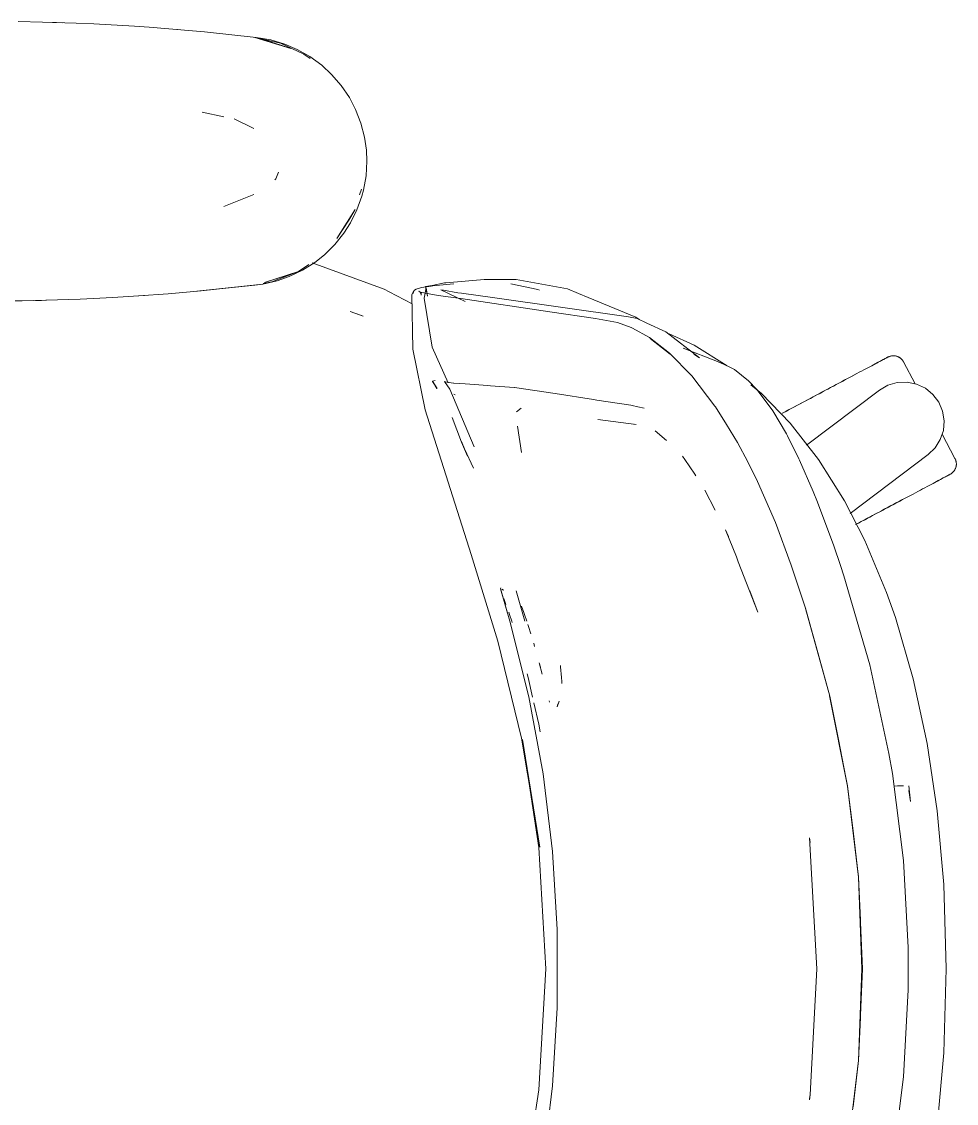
# Model space of a CAD drawing. Header units: millimetres. Extents: x 155927 to 295199, y -4084 to 97293.
# Drawn here: x 184676.1 to 185000.1, y 20961 to 21336 of the extents above; entities that cross this region are included whole.
import ezdxf

# ---------------------------------------------------------------- set-up
doc = ezdxf.new("R2010")
doc.units = ezdxf.units.MM
doc.header["$MEASUREMENT"] = 0
doc.layers.add('G-IMPT', color=8, linetype='CONTINUOUS', lineweight=9)
doc.layers.add('I-FURN', color=8, linetype='CONTINUOUS', lineweight=9)

msp = doc.modelspace()

# ---------------------------------------------------------------- linework, layer by layer
at = {"layer": 'G-IMPT'}
for p, q in [((184674.91, 21336.01), (184683.33, 21335.84)), ((184695.08, 21335.45), (184683.33, 21335.84)), ((184688.26, 21335.7), (184686.77, 21335.72)), ((184690.2, 21335.59), (184688.26, 21335.7)), ((184695.08, 21335.45), (184701.11, 21335.2)), ((184715.25, 21334.39), (184701.11, 21335.2)), ((184720.34, 21334.06), (184715.25, 21334.39)), ((184720.34, 21334.06), (184735.39, 21332.82)), ((184728.52, 21333.41), (184730.2, 21333.24)), ((184735.39, 21332.82), (184739.52, 21332.47)), ((184739.52, 21332.47), (184757.45, 21330.56)), ((184756.94, 21330.56), (184769.4, 21326.73)), ((184756.94, 21330.56), (184760.25, 21329.65)), ((184757.45, 21330.56), (184762.49, 21329.67)), ((184765.9, 21328.52), (184757.5, 21330.44)), ((184769.4, 21326.73), (184760.25, 21329.65)), ((184767.36, 21328.2), (184762.49, 21329.67)), ((184765.9, 21328.52), (184773.97, 21324.78)), ((184771.59, 21326.39), (184767.36, 21328.2)), ((184771.59, 21326.39), (184776.03, 21323.88)), ((184776.08, 21323.19), (184773.97, 21324.78)), ((184780.12, 21320.88), (184776.03, 21323.88)), ((184780.12, 21320.88), (184783.56, 21317.72)), ((184786.88, 21313.88), (184783.56, 21317.72)), ((184789.71, 21309.72), (184786.88, 21313.88)), ((184789.71, 21309.72), (184791.9, 21305.55)), ((184738.73, 21304.6), (184746.17, 21303.02)), ((184791.9, 21305.55), (184793.73, 21300.84)), ((184756.57, 21298.99), (184749.78, 21302.26)), ((184794.99, 21295.97), (184793.73, 21300.84)), ((184794.99, 21295.97), (184795.64, 21291.46)), ((184795.81, 21287.61), (184795.64, 21291.46)), ((184795.81, 21287.61), (184795.52, 21282.57)), ((184765.2, 21283.79), (184764.18, 21281.56)), ((184764.18, 21281.56), (184763.89, 21281.11)), ((184795.52, 21282.57), (184794.64, 21277.62)), ((184793.27, 21275.93), (184793.89, 21277.96)), ((184794.64, 21277.62), (184794.07, 21275.5)), ((184746.23, 21271.89), (184756.66, 21276.04)), ((184792.36, 21270.72), (184794.07, 21275.5)), ((184791.71, 21270.82), (184785.39, 21260.87)), ((184791.71, 21270.82), (184789.55, 21267.14)), ((184792.36, 21270.72), (184790.12, 21266.21)), ((184789.55, 21267.14), (184785.39, 21260.87)), ((184790.12, 21266.21), (184787.85, 21262.67)), ((184784.67, 21258.69), (184787.85, 21262.67)), ((184784.67, 21258.69), (184781.06, 21255.14)), ((184781.06, 21255.14), (184777.75, 21252.52)), ((184772.1, 21249.4), (184775.68, 21251.82)), ((184773.43, 21249.79), (184777.75, 21252.52)), ((184776.86, 21252.4), (184795.8, 21245.46)), ((184759.75, 21245), (184764.71, 21246.15)), ((184772.1, 21249.4), (184760.25, 21245.58)), ((184769.4, 21248.49), (184760.25, 21245.58)), ((184762.88, 21245.79), (184772.1, 21249.4)), ((184768.85, 21247.6), (184764.71, 21246.15)), ((184773.43, 21249.79), (184768.85, 21247.6)), ((184772.1, 21249.4), (184769.4, 21248.49)), ((184823.16, 21245.44), (184832.48, 21246.24)), ((184832.48, 21246.24), (184836.44, 21246.58)), ((184840.61, 21246.58), (184836.44, 21246.58)), ((184847.58, 21246.56), (184840.61, 21246.58)), ((184847.58, 21246.56), (184865.27, 21243.32)), ((184738.32, 21242.64), (184726.92, 21241.66)), ((184759.75, 21245), (184736.8, 21242.54)), ((184736.8, 21242.54), (184756.94, 21244.66)), ((184759.75, 21245), (184738.32, 21242.64)), ((184755.42, 21244.52), (184756.94, 21244.66)), ((184759.75, 21245), (184756.94, 21244.66)), ((184759.83, 21245.21), (184762.88, 21245.79)), ((184795.8, 21245.46), (184801.77, 21243.27)), ((184803.53, 21242.34), (184801.77, 21243.27)), ((184811.37, 21241.39), (184811.97, 21242.42)), ((184811.85, 21241.8), (184811.97, 21242.42)), ((184811.97, 21242.42), (184811.95, 21242.35)), ((184812.35, 21242.92), (184811.97, 21242.42)), ((184812.89, 21243.24), (184812.35, 21242.92)), ((184812.89, 21243.24), (184814.75, 21243.79)), ((184814.24, 21242.2), (184813.74, 21242.59)), ((184814.83, 21242.03), (184813.74, 21242.59)), ((184818.03, 21244.33), (184814.75, 21243.79)), ((184816.35, 21243.73), (184815.67, 21240.15)), ((184818.44, 21244.58), (184816.12, 21244.14)), ((184816.84, 21240.86), (184816.12, 21244.14)), ((184816.84, 21240.86), (184816.35, 21243.73)), ((184818.03, 21244.33), (184818.64, 21244.4)), ((184822.69, 21245.4), (184818.44, 21244.58)), ((184818.64, 21244.4), (184823.33, 21244.92)), ((184821.45, 21243), (184829.86, 21239.01)), ((184821.45, 21243), (184822.32, 21242.86)), ((184827.34, 21242.03), (184822.32, 21242.86)), ((184823.16, 21245.44), (184822.69, 21245.4)), ((184823.33, 21244.92), (184825.92, 21245.13)), ((184845.71, 21245.15), (184855.02, 21243.1)), ((184855.02, 21243.1), (184855.59, 21242.95)), ((184865.27, 21243.32), (184869.13, 21241.72)), ((184676.27, 21239.24), (184670.8, 21239.17)), ((184676.27, 21239.24), (184688.57, 21239.53)), ((184683.05, 21239.38), (184680.97, 21239.38)), ((184684.7, 21239.45), (184683.05, 21239.38)), ((184696.45, 21239.83), (184688.57, 21239.53)), ((184696.45, 21239.83), (184707.76, 21240.37)), ((184716.63, 21240.93), (184707.76, 21240.37)), ((184716.63, 21240.93), (184726.92, 21241.66)), ((184718.67, 21241.07), (184716.77, 21240.98)), ((184718.67, 21241.07), (184720.09, 21241.2)), ((184811.43, 21238.2), (184803.53, 21242.34)), ((184811.75, 21222.4), (184811.37, 21241.39)), ((184811.85, 21241.8), (184811.95, 21242.35)), ((184814.83, 21242.03), (184814.21, 21242.2)), ((184814.21, 21242.2), (184820.48, 21241.09)), ((184814.24, 21242.2), (184814.56, 21241.66)), ((184814.64, 21241.16), (184814.56, 21241.66)), ((184818.38, 21223.1), (184815.67, 21240.15)), ((184820.48, 21241.09), (184828.33, 21239.98)), ((184827.34, 21242.03), (184828.63, 21241.81)), ((184828.33, 21239.98), (184859.21, 21235.43)), ((184839.3, 21240.37), (184828.63, 21241.81)), ((184839.3, 21240.37), (184886.51, 21233.7)), ((184872.5, 21240.33), (184869.13, 21241.72)), ((184888.95, 21233.54), (184872.5, 21240.33)), ((184794.49, 21233.86), (184790.03, 21235.5)), ((184790.03, 21235.5), (184793.91, 21234.12)), ((184859.21, 21235.43), (184874.97, 21233.03)), ((184794.49, 21233.86), (184793.91, 21234.12)), ((184882.65, 21231.73), (184874.97, 21233.03)), ((184882.65, 21231.73), (184887.44, 21229.98)), ((184886.51, 21233.7), (184889.51, 21233.05)), ((184890.12, 21232.77), (184888.95, 21233.54)), ((184892.87, 21231.48), (184889.51, 21233.05)), ((184892.87, 21231.48), (184899.39, 21228.44)), ((184887.86, 21229.77), (184887.44, 21229.98)), ((184893.69, 21226.48), (184887.86, 21229.77)), ((184911.1, 21219.5), (184899.39, 21228.44)), ((184900.58, 21227.77), (184909.21, 21223.79)), ((184893.69, 21226.48), (184900.66, 21221.06)), ((184900.87, 21220.76), (184893.92, 21226.15)), ((184893.92, 21226.15), (184897.29, 21223.56)), ((184909.21, 21223.79), (184920.66, 21216.67)), ((184811.75, 21222.4), (184815.95, 21201.45)), ((184818.38, 21223.1), (184823.99, 21210.75)), ((184900.87, 21220.76), (184897.29, 21223.56)), ((184908.39, 21213.16), (184900.66, 21221.06)), ((184905.44, 21222.74), (184917.35, 21218.23)), ((184911.1, 21219.5), (184909.06, 21220.66)), ((184919.58, 21217.15), (184917.35, 21218.23)), ((184922.01, 21215.98), (184919.58, 21217.15)), ((184908.39, 21213.16), (184916.41, 21202.72)), ((184923.15, 21215.36), (184922.01, 21215.98)), ((184923.15, 21215.36), (184928.01, 21211.5)), ((184818.52, 21211.28), (184818.58, 21211.3)), ((184818.52, 21211.28), (184820.11, 21208.81)), ((184819.46, 21211.57), (184818.58, 21211.3)), ((184820.11, 21208.81), (184818.58, 21211.3)), ((184818.58, 21211.3), (184820.07, 21208.83)), ((184823.45, 21210.98), (184822.73, 21211.27)), ((184822.73, 21211.27), (184824.49, 21208.6)), ((184823.45, 21210.98), (184823.46, 21210.98)), ((184825.84, 21210.68), (184823.46, 21210.98)), ((184825.84, 21210.68), (184825.92, 21210.68)), ((184829.8, 21210.38), (184825.92, 21210.68)), ((184837.66, 21209.82), (184829.8, 21210.38)), ((184838.64, 21209.75), (184837.66, 21209.82)), ((184846.89, 21209.13), (184838.64, 21209.75)), ((184846.89, 21209.13), (184846.97, 21209.12)), ((184861.04, 21207.09), (184846.97, 21209.12)), ((184928.01, 21211.5), (184930.91, 21208.48)), ((184932.58, 21207.06), (184928.9, 21210.06)), ((184824.49, 21208.6), (184832.92, 21188.62)), ((184825.94, 21206.88), (184826.38, 21206.61)), ((184861.04, 21207.09), (184874.39, 21204.97)), ((184874.39, 21204.97), (184874.9, 21204.89)), ((184875.51, 21204.8), (184874.9, 21204.89)), ((184930.91, 21208.48), (184935.62, 21202.35)), ((184932.58, 21207.06), (184942.54, 21196.76)), ((184831.94, 21151.21), (184815.95, 21201.45)), ((184847.63, 21200.74), (184849.27, 21202.02)), ((184875.51, 21204.8), (184887.24, 21202.99)), ((184887.24, 21202.99), (184887.7, 21202.92)), ((184889.69, 21202.5), (184887.7, 21202.92)), ((184891.85, 21202.04), (184889.69, 21202.5)), ((184916.58, 21202.47), (184916.41, 21202.72)), ((184920.47, 21196.37), (184916.58, 21202.47)), ((184935.62, 21202.35), (184936.49, 21201.06)), ((184828.63, 21190.26), (184825.37, 21198.73)), ((184875.81, 21198.12), (184889.17, 21196.34)), ((184941.22, 21193.06), (184936.49, 21201.06)), ((184847.98, 21195.79), (184849.38, 21186.63)), ((184847.98, 21195.79), (184848.02, 21195.44)), ((184889.17, 21196.34), (184888.7, 21196.48)), ((184899.67, 21190.84), (184895.76, 21194.18)), ((184920.47, 21196.37), (184924.23, 21190.14)), ((184952.34, 21184.16), (184942.54, 21196.76)), ((184830.64, 21185.36), (184828.62, 21190.47)), ((184828.62, 21190.47), (184830.65, 21185.35)), ((184828.63, 21190.26), (184830.64, 21185.36)), ((184927.8, 21183.35), (184924.23, 21190.14)), ((184941.53, 21192.46), (184941.22, 21193.06)), ((184941.53, 21192.46), (184945.53, 21184.45)), ((184829.65, 21187.88), (184832.69, 21181.17)), ((184905.94, 21184.21), (184905.19, 21185.31)), ((184905.94, 21184.21), (184909.43, 21179.07)), ((184927.8, 21183.35), (184931.19, 21176.62)), ((184945.75, 21184.01), (184945.53, 21184.45)), ((184945.75, 21184.01), (184950.52, 21173.05)), ((184961.32, 21169.87), (184952.34, 21184.16)), ((184909.43, 21179.07), (184909.83, 21178.5)), ((184937.37, 21162.4), (184931.19, 21176.62)), ((184912.97, 21173.6), (184916.51, 21166.63)), ((184950.52, 21173.05), (184952, 21169.37)), ((184957.6, 21154.3), (184952, 21169.37)), ((184968.41, 21156.09), (184961.32, 21169.87)), ((184942.83, 21147.52), (184937.37, 21162.4)), ((184923.86, 21150.44), (184920.14, 21159.76)), ((184920.14, 21159.76), (184921.14, 21157.52)), ((184957.6, 21154.3), (184959.94, 21147.47)), ((184975.92, 21138.12), (184968.41, 21156.09)), ((184841.12, 21121.23), (184831.94, 21151.21)), ((184924.53, 21148.71), (184923.86, 21150.44)), ((184931.24, 21131.26), (184924.53, 21148.71)), ((184942.83, 21147.52), (184947.83, 21132.6)), ((184961.13, 21143.87), (184959.94, 21147.47)), ((184961.13, 21143.87), (184970.08, 21113.04)), ((184842.08, 21139.4), (184842.21, 21139.65)), ((184845.35, 21128.18), (184842.08, 21139.4)), ((184845.35, 21128.18), (184842.23, 21139)), ((184842.29, 21138.71), (184842.23, 21139)), ((184845.35, 21128.18), (184842.29, 21138.71)), ((184843.17, 21138.86), (184842.56, 21139.25)), ((184843.17, 21138.86), (184842.96, 21139.01)), ((184850.54, 21128.18), (184847.51, 21138.61)), ((184931.24, 21131.26), (184928.52, 21138.69)), ((184975.92, 21138.12), (184979, 21129.38)), ((184843.62, 21134.93), (184843.22, 21136)), ((184843.97, 21133.96), (184843.62, 21134.93)), ((184844.95, 21131.21), (184845.24, 21130.41)), ((184845.98, 21128.18), (184845.24, 21130.41)), ((184849.42, 21133.36), (184850.18, 21131.2)), ((184850.43, 21130.48), (184850.18, 21131.2)), ((184850.43, 21130.48), (184851.2, 21128.17)), ((184951.56, 21119.35), (184947.79, 21132.51)), ((184956.22, 21102.1), (184947.79, 21132.51)), ((184956.22, 21102.1), (184947.83, 21132.6)), ((184851.9, 21101.86), (184845.35, 21128.18)), ((184845.98, 21128.18), (184846.13, 21127.72)), ((184851.58, 21127.04), (184851.83, 21126.26)), ((184851.83, 21126.26), (184852.62, 21123.77)), ((184979, 21129.38), (184985.17, 21108.14)), ((184841.12, 21121.23), (184849.43, 21087.55)), ((184853.61, 21120.47), (184853.94, 21119.35)), ((184951.56, 21119.35), (184956.22, 21102.1)), ((184855.52, 21113.68), (184856.51, 21109.82)), ((184855.52, 21113.68), (184855.91, 21112.15)), ((184862.94, 21112.33), (184862.9, 21112.81)), ((184863.21, 21108.62), (184862.94, 21112.33)), ((184976.74, 21082.25), (184970.08, 21113.04)), ((184851.66, 21108.6), (184851.32, 21109.88)), ((184853.22, 21101.85), (184851.66, 21108.6)), ((184863.21, 21108.62), (184863.31, 21107.25)), ((184985.17, 21108.14), (184989.99, 21085.78)), ((184863.32, 21106.55), (184863.31, 21107.25)), ((184851.9, 21101.86), (184856.83, 21075.2)), ((184855.37, 21092.45), (184853.67, 21099.87)), ((184859.11, 21100.06), (184858.98, 21100.47)), ((184861.78, 21098.46), (184862.47, 21100.41)), ((184962.39, 21070.98), (184956.18, 21102.22)), ((184956.18, 21102.22), (184962.39, 21071.05)), ((184956.22, 21102.1), (184959.3, 21087.08)), ((184861.78, 21098.46), (184862, 21099.51)), ((184855.85, 21089.82), (184855.37, 21092.45)), ((184849.43, 21087.55), (184855.69, 21049.81)), ((184855.43, 21049.63), (184849.7, 21087.17)), ((184855.69, 21049.81), (184849.7, 21087.17)), ((184962.39, 21070.98), (184959.3, 21087.08)), ((184993.48, 21062.36), (184989.99, 21085.78)), ((184977.93, 21075.33), (184976.74, 21082.25)), ((184856.83, 21075.2), (184860.13, 21048.28)), ((184981.74, 21045.16), (184977.93, 21075.33)), ((184966.22, 21039.46), (184962.39, 21071.05)), ((184964.34, 21055.5), (184962.39, 21070.98)), ((184966.18, 21039.42), (184962.39, 21070.98)), ((184978.48, 21070.97), (184979.72, 21071.02)), ((184981.81, 21071.09), (184979.72, 21071.02)), ((184981.81, 21071.09), (184981.7, 21071.09)), ((184983.58, 21071.06), (184984.23, 21065.65)), ((184983.66, 21069.41), (184984.23, 21065.65)), ((184995.74, 21036.79), (184993.48, 21062.36)), ((184964.34, 21055.5), (184966.18, 21039.42)), ((184949.17, 21052.92), (184949.22, 21052.68)), ((184951.72, 21007.65), (184949.22, 21052.99)), ((184949.22, 21052.99), (184949.45, 21051.37)), ((184949.45, 21051.37), (184949.22, 21052.68)), ((184855.43, 21049.63), (184857.79, 21007.65)), ((184861.78, 21021.21), (184860.13, 21048.28)), ((184983.36, 21014.96), (184981.74, 21045.16)), ((184966.18, 21039.42), (184966.85, 21024.53)), ((184966.18, 21039.42), (184967.32, 21007.65)), ((184967.55, 21007.65), (184966.22, 21039.46)), ((184996.59, 21007.65), (184995.74, 21036.79)), ((184861.78, 20994.09), (184861.78, 21021.21)), ((184966.85, 21024.53), (184967.32, 21007.65)), ((184983.36, 21014.96), (184983.45, 21007.65)), ((184855.43, 20965.66), (184857.79, 21007.65)), ((184951.78, 21007.65), (184949.45, 20963.92)), ((184951.72, 21007.65), (184949.45, 20963.92)), ((184966.18, 20975.87), (184967.32, 21007.65)), ((184966.22, 20975.83), (184967.55, 21007.65)), ((184966.85, 20990.76), (184967.32, 21007.65)), ((184983.36, 21000.33), (184983.45, 21007.65)), ((184995.74, 20978.5), (184996.59, 21007.65)), ((184983.36, 21000.33), (184981.74, 20970.13)), ((184861.78, 20994.09), (184860.13, 20967.01)), ((184966.85, 20990.76), (184966.18, 20975.87)), ((184993.48, 20952.93), (184995.74, 20978.5)), ((184966.18, 20975.87), (184962.39, 20944.32)), ((184966.22, 20975.83), (184962.39, 20944.24)), ((184966.18, 20975.87), (184964.34, 20959.79)), ((184981.74, 20970.13), (184977.93, 20939.96)), ((184849.43, 20927.74), (184855.43, 20965.66)), ((184856.83, 20940.1), (184860.13, 20967.01)), ((184949.17, 20962.37), (184949.22, 20962.61)), ((184949.45, 20963.92), (184949.19, 20962.14)), ((184949.45, 20963.92), (184949.22, 20962.61))]:
    msp.add_line(p, q, dxfattribs=at)
at = {"layer": 'I-FURN'}
for p, q in [((184976.65, 21219.83), (184976.8, 21219.89)), ((184976.8, 21219.89), (184976.95, 21219.95)), ((184976.95, 21219.95), (184977.11, 21220)), ((184977.11, 21220), (184977.26, 21220.04)), ((184977.26, 21220.04), (184977.42, 21220.08)), ((184977.42, 21220.08), (184977.58, 21220.11)), ((184977.58, 21220.11), (184977.74, 21220.13)), ((184977.74, 21220.13), (184977.9, 21220.15)), ((184977.9, 21220.15), (184978.06, 21220.16)), ((184978.06, 21220.16), (184978.22, 21220.16)), ((184978.22, 21220.16), (184978.38, 21220.16)), ((184978.38, 21220.16), (184978.54, 21220.15)), ((184978.54, 21220.15), (184978.7, 21220.14)), ((184978.7, 21220.14), (184978.86, 21220.12)), ((184978.86, 21220.12), (184979.02, 21220.09)), ((184979.02, 21220.09), (184979.18, 21220.06)), ((184979.18, 21220.06), (184979.33, 21220.02)), ((184979.33, 21220.02), (184979.49, 21219.97)), ((184979.49, 21219.97), (184979.64, 21219.92)), ((184979.64, 21219.92), (184979.79, 21219.86)), ((184970.12, 21216.37), (184969.45, 21216.01)), ((184970.77, 21216.72), (184970.12, 21216.37)), ((184971.39, 21217.05), (184970.77, 21216.72)), ((184971.97, 21217.36), (184971.39, 21217.05)), ((184971.66, 21217.19), (184972.23, 21217.49)), ((184972.52, 21217.65), (184971.97, 21217.36)), ((184972.23, 21217.49), (184972.76, 21217.78)), ((184973.04, 21217.92), (184972.52, 21217.65)), ((184972.76, 21217.78), (184973.27, 21218.05)), ((184973.52, 21218.18), (184973.04, 21217.92)), ((184973.27, 21218.05), (184973.73, 21218.29)), ((184973.97, 21218.42), (184973.52, 21218.18)), ((184973.73, 21218.29), (184974.16, 21218.52)), ((184974.38, 21218.64), (184973.97, 21218.42)), ((184974.16, 21218.52), (184974.55, 21218.73)), ((184974.75, 21218.83), (184974.38, 21218.64)), ((184974.55, 21218.73), (184974.91, 21218.92)), ((184975.09, 21219.01), (184974.75, 21218.83)), ((184974.91, 21218.92), (184975.23, 21219.09)), ((184975.38, 21219.17), (184975.09, 21219.01)), ((184975.23, 21219.09), (184975.51, 21219.24)), ((184975.64, 21219.31), (184975.38, 21219.17)), ((184975.51, 21219.24), (184975.75, 21219.36)), ((184975.86, 21219.43), (184975.64, 21219.31)), ((184975.75, 21219.36), (184975.95, 21219.47)), ((184976.04, 21219.52), (184975.86, 21219.43)), ((184975.95, 21219.47), (184976.11, 21219.56)), ((184976.18, 21219.6), (184976.04, 21219.52)), ((184976.11, 21219.56), (184976.23, 21219.62)), ((184976.28, 21219.65), (184976.18, 21219.6)), ((184976.23, 21219.62), (184976.31, 21219.67)), ((184976.34, 21219.68), (184976.28, 21219.65)), ((184976.31, 21219.67), (184976.36, 21219.69)), ((184976.36, 21219.69), (184976.34, 21219.68)), ((184976.36, 21219.69), (184976.51, 21219.76)), ((184976.36, 21219.69), (184976.36, 21219.69)), ((184976.51, 21219.76), (184976.65, 21219.83)), ((184979.79, 21219.86), (184979.94, 21219.79)), ((184979.94, 21219.79), (184980.08, 21219.72)), ((184980.08, 21219.72), (184980.23, 21219.65)), ((184980.23, 21219.65), (184980.37, 21219.57)), ((184980.37, 21219.57), (184980.5, 21219.48)), ((184980.5, 21219.48), (184980.63, 21219.39)), ((184980.63, 21219.39), (184980.76, 21219.29)), ((184980.76, 21219.29), (184980.89, 21219.19)), ((184980.89, 21219.19), (184981.01, 21219.08)), ((184981.01, 21219.08), (184981.12, 21218.97)), ((184981.12, 21218.97), (184981.23, 21218.85)), ((184981.23, 21218.85), (184981.34, 21218.73)), ((184981.34, 21218.73), (184981.44, 21218.6)), ((184981.44, 21218.6), (184981.54, 21218.47)), ((184981.54, 21218.47), (184981.63, 21218.34)), ((184981.63, 21218.34), (184981.71, 21218.2)), ((184981.71, 21218.2), (184981.79, 21218.06)), ((184981.79, 21218.06), (184981.81, 21218.03)), ((184985.84, 21210.44), (184981.81, 21218.03)), ((184961.69, 21211.89), (184962.59, 21212.37)), ((184963.07, 21212.63), (184962.18, 21212.15)), ((184962.59, 21212.37), (184963.48, 21212.84)), ((184963.95, 21213.09), (184963.07, 21212.63)), ((184963.48, 21212.84), (184964.35, 21213.3)), ((184964.81, 21213.55), (184963.95, 21213.09)), ((184964.35, 21213.3), (184965.19, 21213.75)), ((184965.64, 21213.99), (184964.81, 21213.55)), ((184966.45, 21214.42), (184965.64, 21213.99)), ((184967.24, 21214.84), (184966.45, 21214.42)), ((184968, 21215.25), (184967.24, 21214.84)), ((184968.74, 21215.64), (184968, 21215.25)), ((184969.45, 21216.01), (184968.74, 21215.64)), ((184954.96, 21208.31), (184955.95, 21208.84)), ((184956.48, 21209.12), (184955.5, 21208.6)), ((184955.95, 21208.84), (184956.94, 21209.36)), ((184957.46, 21209.64), (184956.48, 21209.12)), ((184956.94, 21209.36), (184957.91, 21209.88)), ((184958.43, 21210.16), (184957.46, 21209.64)), ((184957.91, 21209.88), (184958.87, 21210.39)), ((184959.39, 21210.67), (184958.43, 21210.16)), ((184958.87, 21210.39), (184959.83, 21210.9)), ((184960.33, 21211.17), (184959.39, 21210.67)), ((184959.83, 21210.9), (184960.76, 21211.4)), ((184961.26, 21211.66), (184960.33, 21211.17)), ((184960.76, 21211.4), (184961.69, 21211.89)), ((184962.18, 21212.15), (184961.26, 21211.66)), ((184973.47, 21208.25), (184976.39, 21209.94)), ((184976.39, 21209.94), (184979.63, 21210.88)), ((184979.63, 21210.88), (184983, 21211.02)), ((184983, 21211.02), (184986.3, 21210.35)), ((184986.3, 21210.35), (184989.35, 21208.91)), ((184989.35, 21208.91), (184991.97, 21206.78)), ((184948.49, 21204.87), (184947.49, 21204.34)), ((184947.95, 21204.58), (184948.95, 21205.11)), ((184948.15, 21189.17), (184973.47, 21208.25)), ((184949.49, 21205.4), (184948.49, 21204.87)), ((184948.95, 21205.11), (184949.95, 21205.65)), ((184950.49, 21205.94), (184949.49, 21205.4)), ((184949.95, 21205.65), (184950.95, 21206.18)), ((184951.5, 21206.47), (184950.49, 21205.94)), ((184950.95, 21206.18), (184951.96, 21206.72)), ((184952.5, 21207), (184951.5, 21206.47)), ((184951.96, 21206.72), (184952.96, 21207.25)), ((184953.5, 21207.54), (184952.5, 21207)), ((184952.96, 21207.25), (184953.96, 21207.78)), ((184954.5, 21208.07), (184953.5, 21207.54)), ((184953.96, 21207.78), (184954.96, 21208.31)), ((184955.5, 21208.6), (184954.5, 21208.07)), ((184991.97, 21206.78), (184994, 21204.08)), ((184941.69, 21201.25), (184940.76, 21200.76)), ((184941.19, 21200.99), (184942.12, 21201.48)), ((184942.62, 21201.75), (184941.69, 21201.25)), ((184942.12, 21201.48), (184943.06, 21201.98)), ((184943.58, 21202.26), (184942.62, 21201.75)), ((184943.06, 21201.98), (184944.02, 21202.49)), ((184944.54, 21202.77), (184943.58, 21202.26)), ((184944.02, 21202.49), (184944.99, 21203.01)), ((184945.51, 21203.29), (184944.54, 21202.77)), ((184944.99, 21203.01), (184945.96, 21203.53)), ((184946.5, 21203.81), (184945.51, 21203.29)), ((184945.96, 21203.53), (184946.95, 21204.05)), ((184947.49, 21204.34), (184946.5, 21203.81)), ((184946.95, 21204.05), (184947.95, 21204.58)), ((184994, 21204.08), (184995.32, 21200.98)), ((184939.86, 21200.28), (184939.77, 21200.23)), ((184940.76, 21200.76), (184939.86, 21200.28)), ((184940.27, 21200.5), (184941.19, 21200.99)), ((184995.32, 21200.98), (184995.87, 21197.65)), ((184995.87, 21197.65), (184995.6, 21194.29)), ((184995.6, 21194.29), (184994.54, 21191.09)), ((184994.54, 21191.09), (184992.74, 21188.24)), ((184999.62, 21184.53), (184995.15, 21192.94)), ((184992.74, 21188.24), (184990.31, 21185.9)), ((184990.31, 21185.9), (184963.24, 21165.5)), ((184999.62, 21184.53), (184999.7, 21184.38)), ((184999.7, 21184.38), (184999.76, 21184.24)), ((184999.76, 21184.24), (184999.82, 21184.09)), ((184999.82, 21184.09), (184999.88, 21183.94)), ((184999.88, 21183.94), (184999.93, 21183.78)), ((184999.93, 21183.78), (184999.97, 21183.63)), ((184999.97, 21183.63), (185000.01, 21183.47)), ((185000.01, 21183.47), (185000.04, 21183.31)), ((185000.04, 21183.31), (185000.06, 21183.15)), ((185000.06, 21183.15), (185000.08, 21182.99)), ((185000.08, 21182.99), (185000.09, 21182.83)), ((185000.09, 21182.83), (185000.1, 21182.67)), ((185000.1, 21182.67), (185000.09, 21182.51)), ((185000.09, 21182.51), (185000.09, 21182.35)), ((184996.82, 21178.47), (184997.1, 21178.62)), ((184997.24, 21178.69), (184996.98, 21178.56)), ((184997.1, 21178.62), (184997.34, 21178.75)), ((184997.46, 21178.81), (184997.24, 21178.69)), ((184997.34, 21178.75), (184997.54, 21178.86)), ((184997.64, 21178.91), (184997.46, 21178.81)), ((184997.54, 21178.86), (184997.71, 21178.94)), ((184997.78, 21178.98), (184997.64, 21178.91)), ((184997.71, 21178.94), (184997.83, 21179.01)), ((184997.88, 21179.03), (184997.78, 21178.98)), ((184997.83, 21179.01), (184997.91, 21179.05)), ((184997.94, 21179.07), (184997.88, 21179.03)), ((184997.91, 21179.05), (184997.95, 21179.07)), ((184997.96, 21179.08), (184997.94, 21179.07)), ((184997.95, 21179.07), (184997.96, 21179.08)), ((184998, 21179.1), (184997.96, 21179.08)), ((184998.14, 21179.18), (184998, 21179.1)), ((184998.27, 21179.26), (184998.14, 21179.18)), ((184998.41, 21179.35), (184998.27, 21179.26)), ((184998.53, 21179.45), (184998.41, 21179.35)), ((184998.66, 21179.55), (184998.53, 21179.45)), ((184998.78, 21179.66), (184998.66, 21179.55)), ((184998.9, 21179.77), (184998.78, 21179.66)), ((184999.01, 21179.88), (184998.9, 21179.77)), ((184999.12, 21180), (184999.01, 21179.88)), ((184999.22, 21180.13), (184999.12, 21180)), ((184999.32, 21180.26), (184999.22, 21180.13)), ((184999.41, 21180.39), (184999.32, 21180.26)), ((184999.5, 21180.52), (184999.41, 21180.39)), ((184999.58, 21180.66), (184999.5, 21180.52)), ((184999.66, 21180.8), (184999.58, 21180.66)), ((184999.73, 21180.95), (184999.66, 21180.8)), ((184999.79, 21181.1), (184999.73, 21180.95)), ((184999.85, 21181.25), (184999.79, 21181.1)), ((184999.9, 21181.4), (184999.85, 21181.25)), ((184999.95, 21181.55), (184999.9, 21181.4)), ((184999.99, 21181.71), (184999.95, 21181.55)), ((185000.02, 21181.87), (184999.99, 21181.71)), ((185000.05, 21182.03), (185000.02, 21181.87)), ((185000.07, 21182.19), (185000.05, 21182.03)), ((185000.09, 21182.35), (185000.07, 21182.19)), ((184989.94, 21174.81), (184990.66, 21175.2)), ((184990.66, 21175.2), (184991.36, 21175.57)), ((184991.36, 21175.57), (184992.02, 21175.92)), ((184992.02, 21175.92), (184992.65, 21176.26)), ((184992.65, 21176.26), (184993.26, 21176.58)), ((184993.57, 21176.74), (184992.98, 21176.43)), ((184993.26, 21176.58), (184993.82, 21176.88)), ((184994.12, 21177.03), (184993.57, 21176.74)), ((184993.82, 21176.88), (184994.36, 21177.16)), ((184994.63, 21177.31), (184994.12, 21177.03)), ((184994.36, 21177.16), (184994.86, 21177.43)), ((184995.12, 21177.57), (184994.63, 21177.31)), ((184994.86, 21177.43), (184995.33, 21177.68)), ((184995.56, 21177.8), (184995.12, 21177.57)), ((184995.33, 21177.68), (184995.76, 21177.91)), ((184995.97, 21178.02), (184995.56, 21177.8)), ((184995.76, 21177.91), (184996.15, 21178.11)), ((184996.35, 21178.22), (184995.97, 21178.02)), ((184996.15, 21178.11), (184996.51, 21178.3)), ((184996.68, 21178.4), (184996.35, 21178.22)), ((184996.51, 21178.3), (184996.82, 21178.47)), ((184996.98, 21178.56), (184996.68, 21178.4)), ((184982.36, 21170.78), (184983.28, 21171.27)), ((184983.77, 21171.53), (184982.86, 21171.05)), ((184983.28, 21171.27), (184984.19, 21171.75)), ((184984.19, 21171.75), (184985.07, 21172.23)), ((184985.07, 21172.23), (184985.94, 21172.69)), ((184985.94, 21172.69), (184986.79, 21173.14)), ((184986.79, 21173.14), (184987.61, 21173.58)), ((184987.61, 21173.58), (184988.41, 21174)), ((184988.41, 21174), (184989.19, 21174.41)), ((184989.19, 21174.41), (184989.94, 21174.81)), ((184976.1, 21167.45), (184975.1, 21166.92)), ((184975.56, 21167.17), (184976.56, 21167.7)), ((184977.09, 21167.98), (184976.1, 21167.45)), ((184976.56, 21167.7), (184977.55, 21168.22)), ((184978.08, 21168.51), (184977.09, 21167.98)), ((184977.55, 21168.22), (184978.53, 21168.75)), ((184979.06, 21169.03), (184978.08, 21168.51)), ((184978.53, 21168.75), (184979.51, 21169.27)), ((184980.03, 21169.54), (184979.06, 21169.03)), ((184979.51, 21169.27), (184980.47, 21169.78)), ((184980.98, 21170.05), (184980.03, 21169.54)), ((184980.47, 21169.78), (184981.42, 21170.28)), ((184981.93, 21170.55), (184980.98, 21170.05)), ((184981.42, 21170.28), (184982.36, 21170.78)), ((184982.86, 21171.05), (184981.93, 21170.55)), ((184969.08, 21163.72), (184968.09, 21163.2)), ((184968.55, 21163.44), (184969.54, 21163.97)), ((184970.08, 21164.25), (184969.08, 21163.72)), ((184969.54, 21163.97), (184970.54, 21164.5)), ((184971.08, 21164.79), (184970.08, 21164.25)), ((184970.54, 21164.5), (184971.54, 21165.03)), ((184972.09, 21165.32), (184971.08, 21164.79)), ((184971.54, 21165.03), (184972.55, 21165.57)), ((184973.09, 21165.85), (184972.09, 21165.32)), ((184972.55, 21165.57), (184973.55, 21166.1)), ((184974.1, 21166.39), (184973.09, 21165.85)), ((184973.55, 21166.1), (184974.56, 21166.63)), ((184975.1, 21166.92), (184974.1, 21166.39)), ((184974.56, 21166.63), (184975.56, 21167.17)), ((184966.13, 21162.16), (184965.17, 21161.64)), ((184965.61, 21161.88), (184966.58, 21162.39)), ((184967.11, 21162.67), (184966.13, 21162.16)), ((184966.58, 21162.39), (184967.56, 21162.91)), ((184968.09, 21163.2), (184967.11, 21162.67)), ((184967.56, 21162.91), (184968.55, 21163.44))]:
    msp.add_line(p, q, dxfattribs=at)

doc.saveas('drawing.dxf')
